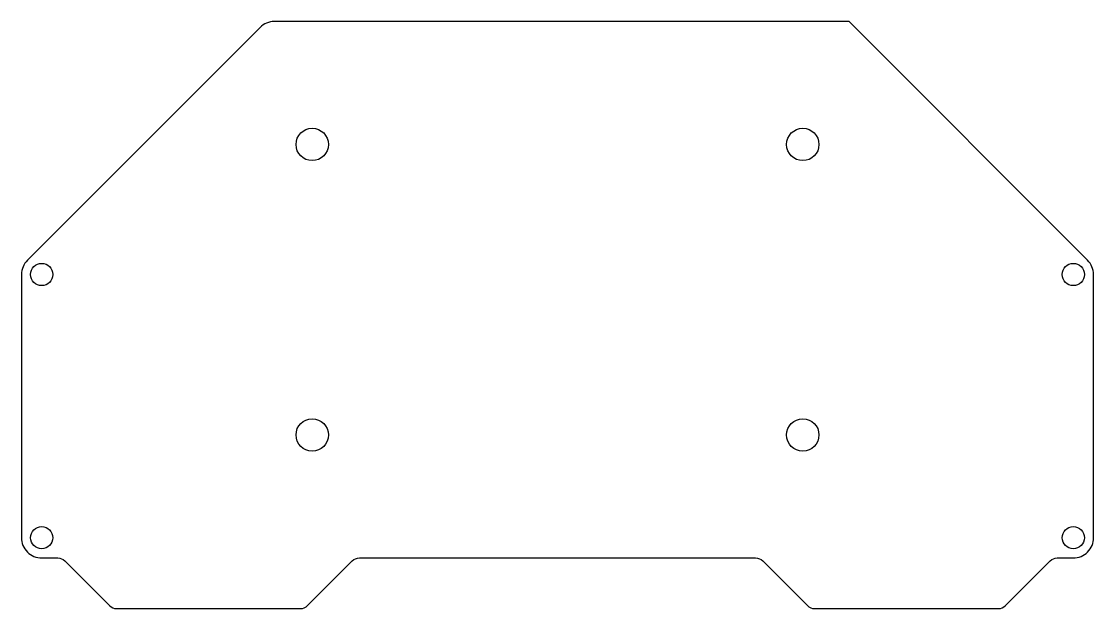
# Model space of a CAD drawing. Header units: millimetres. Extents: x -53 to 53, y 2 to 61.
import ezdxf

# ---------------------------------------------------------------- set-up
doc = ezdxf.new("R2010")
doc.units = ezdxf.units.MM
doc.layers.get('0').update_dxf_attribs({"linetype": 'CONTINUOUS'})

msp = doc.modelspace()

# ---------------------------------------------------------------- linework, layer by layer
msp.add_lwpolyline([(-28, 60.5, 0.198912), (-29.41, 59.91), (-52.41, 36.91, 0.198912), (-53, 35.5), (-53, 9.5, 0.414214), (-51, 7.5), (-49.41, 7.5, -0.198912), (-48.71, 7.21), (-44.29, 2.79, 0.198912), (-43.59, 2.5), (-25.41, 2.5, 0.198912), (-24.71, 2.79), (-20.29, 7.21, -0.198912), (-19.59, 7.5), (19.59, 7.5, -0.198912), (20.29, 7.21), (24.71, 2.79, 0.198912), (25.41, 2.5), (43.59, 2.5, 0.198912), (44.29, 2.79), (48.71, 7.21, -0.198912), (49.41, 7.5), (51, 7.5, 0.414214), (53, 9.5), (53, 35.5, 0.198912), (52.41, 36.91), (28.83, 60.5)], format="xyb", close=True)
for centre, radius in [((-24.25, 48.35), 1.6), ((24.25, 48.35), 1.6), ((-51, 35.5), 1.1), ((51, 35.5), 1.1), ((-24.25, 19.65), 1.6), ((24.25, 19.65), 1.6), ((-51, 9.5), 1.1), ((51, 9.5), 1.1)]:
    msp.add_circle(centre, radius)

doc.saveas('drawing.dxf')
